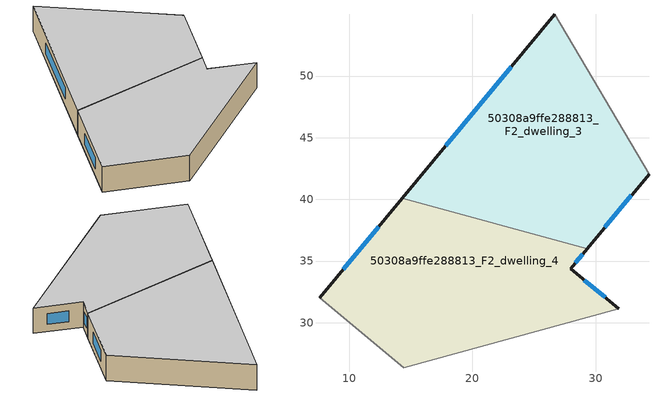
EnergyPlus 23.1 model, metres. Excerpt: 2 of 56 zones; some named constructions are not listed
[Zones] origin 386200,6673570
50308a9ffe288813_F2_dwelling_3
 floor to 50308a9ffe288813_F1_dwelling_1 (EU_floor_Construction): 26.69,55 34.33,42.04 30.21,37.08 16.52,42.76 z6
 floor to 50308a9ffe288813_F1_dwelling_2 (EU_floor_Construction): 30.21,37.08 29.32,36 14.31,40.09 16.52,42.76 z6
 wall outside (EU_wall_Construction): 29.32,36 34.33,42.04 / 26.69,55 14.31,40.09 z6:9
 wall to 50308a9ffe288813_F2_dwelling_4 (EU_wall_Construction): 14.31,40.09 29.32,36 z6:9
 wall to 50308a9ffe288813_F2_dwelling_2 (EU_wall_Construction): 34.33,42.04 26.69,55 z6:9
 window (EU_Window_Construction): 30.75,37.73 32.89,40.31 / 23.15,50.74 17.85,44.35 z6.86:8.14
 ceiling to 50308a9ffe288813_F3_dwelling_3 (EU_floor_Construction): 29.32,36 34.33,42.04 26.69,55 14.31,40.09 z9
50308a9ffe288813_F2_dwelling_4
 floor to 50308a9ffe288813_F1_dwelling_2 (EU_floor_Construction): 29.32,36 27.98,34.38 30.58,32.21 10.16,29.91 7.61,32.03 14.31,40.09 z6
 floor to 50308a9ffe288813_F1_dwelling_3 (EU_floor_Construction): 31.87,31.12 14.44,26.36 10.16,29.91 30.58,32.21 z6
 wall outside (EU_wall_Construction): 31.87,31.12 27.98,34.38 29.32,36 / 14.31,40.09 7.61,32.03 z6:9
 wall to 50308a9ffe288813_F2_dwelling_5 (EU_wall_Construction): 14.44,26.36 31.87,31.12 z6:9
 wall adiabatic (EU_wall_Construction): 7.61,32.03 14.44,26.36 z6:9
 window (EU_Window_Construction): 28.36,34.85 28.93,35.54 / 30.76,32.05 29.09,33.45 / 12.39,37.79 9.52,34.33 z6.86:8.14
 ceiling to 50308a9ffe288813_F3_dwelling_4 (EU_floor_Construction): 31.87,31.12 27.98,34.38 29.32,36 14.31,40.09 7.61,32.03 14.44,26.36 z9
[SCHEDULE:FILE] Column Number=1; Rows to Skip at Top=0; Number of Hours of Data=8760; Column Separator=Comma; Interpolate to Timestep=No; Minutes per Item=60; Adjust Schedule for Daylight Savings=Yes
Name | File
EU_Step8_GainSchedule_50308a9ffe288813_F4_dwelling_0_f000 | ../../schedules/50308a9ffe288813/50308a9ffe288813_F4_dwelling_0_f000_gain.csv
EU_Step8_GainSchedule_50308a9ffe288813_F4_dwelling_1_f000 | ../../schedules/50308a9ffe288813/50308a9ffe288813_F4_dwelling_1_f000_gain.csv
EU_Step8_GainSchedule_50308a9ffe288813_F4_dwelling_2_f000 | ../../schedules/50308a9ffe288813/50308a9ffe288813_F4_dwelling_2_f000_gain.csv
EU_Step8_GainSchedule_50308a9ffe288813_F4_dwelling_3_f000 | ../../schedules/50308a9ffe288813/50308a9ffe288813_F4_dwelling_3_f000_gain.csv
EU_Step8_GainSchedule_50308a9ffe288813_F4_dwelling_4_f000 | ../../schedules/50308a9ffe288813/50308a9ffe288813_F4_dwelling_4_f000_gain.csv
EU_Step8_GainSchedule_50308a9ffe288813_F4_dwelling_5_f000 | ../../schedules/50308a9ffe288813/50308a9ffe288813_F4_dwelling_5_f000_gain.csv
EU_Step8_GainSchedule_50308a9ffe288813_F4_dwelling_6_f000 | ../../schedules/50308a9ffe288813/50308a9ffe288813_F4_dwelling_6_f000_gain.csv
EU_Step8_GainSchedule_50308a9ffe288813_F4_dwelling_7_f000 | ../../schedules/50308a9ffe288813/50308a9ffe288813_F4_dwelling_7_f000_gain.csv
EU_Step8_GainSchedule_50308a9ffe288813_F4_dwelling_8_f000 | ../../schedules/50308a9ffe288813/50308a9ffe288813_F4_dwelling_8_f000_gain.csv
